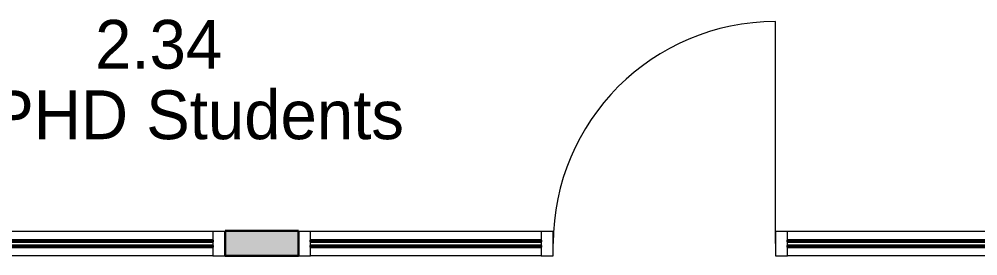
# Model space of a CAD drawing. Header units: millimetres. Extents: x 155927 to 295199, y -4084 to 97293.
# Drawn here: x 199982 to 203908, y 28408 to 29378 of the extents above; entities that cross this region are included whole.
import ezdxf

# ---------------------------------------------------------------- set-up
doc = ezdxf.new("R2010")
doc.units = ezdxf.units.MM
doc.header["$MEASUREMENT"] = 0
for name, color, linetype, lineweight in [('A-AREA-IDEN', 7, 'CONTINUOUS', 9), ('A-DOOR', 4, 'CONTINUOUS', 9), ('A-GLAZ-CURT', 7, 'CONTINUOUS', 9), ('A-GLAZ-CWMG', 7, 'CONTINUOUS', 9), ('A-WALL-PATT', 7, 'CONTINUOUS', 9), ('I-WALL', 7, 'CONTINUOUS', 9)]:
    doc.layers.add(name, color=color, linetype=linetype, lineweight=lineweight)
doc.styles.add('Century Gothic', font='GOTHIC.TTF', dxfattribs={"height": 200})

msp = doc.modelspace()

# ---------------------------------------------------------------- hatches: boundary and pattern name
at = {"layer": 'A-GLAZ-CURT'}
h = msp.add_hatch(color=256, dxfattribs=at)
h.paths.add_polyline_path([(200527.8, 28443.6), (200527.8, 28449.6), (199627.8, 28449.6), (199627.8, 28443.6)], flags=0)
h.paths.add_polyline_path([(200527.8, 28465.6), (200527.8, 28471.6), (199627.8, 28471.6), (199627.8, 28465.6)], flags=0)
h = msp.add_hatch(color=256, dxfattribs=at)
h.paths.add_polyline_path([(200775.1, 28443.6), (200775.1, 28449.6), (200527.8, 28449.6), (200527.8, 28443.6)], flags=0)
h.paths.add_polyline_path([(200775.1, 28465.6), (200775.1, 28471.6), (200527.8, 28471.6), (200527.8, 28465.6)], flags=0)
h = msp.add_hatch(color=256, dxfattribs=at)
h.paths.add_polyline_path([(201427.8, 28443.6), (201427.8, 28449.6), (201175.1, 28449.6), (201175.1, 28443.6)], flags=0)
h.paths.add_polyline_path([(201427.8, 28465.6), (201427.8, 28471.6), (201175.1, 28471.6), (201175.1, 28465.6)], flags=0)
h = msp.add_hatch(color=256, dxfattribs=at)
h.paths.add_polyline_path([(202118.8, 28443.6), (202118.8, 28449.6), (201427.8, 28449.6), (201427.8, 28443.6)], flags=0)
h.paths.add_polyline_path([(202118.8, 28465.6), (202118.8, 28471.6), (201427.8, 28471.6), (201427.8, 28465.6)], flags=0)
h = msp.add_hatch(color=256, dxfattribs=at)
h.paths.add_polyline_path([(203500.5, 28443.6), (203500.5, 28449.6), (203128.8, 28449.6), (203128.8, 28443.6), (203362.8, 28443.6)], flags=0)
h.paths.add_polyline_path([(203500.5, 28465.6), (203500.5, 28471.6), (203128.8, 28471.6), (203128.8, 28465.6), (203362.8, 28465.6)], flags=0)
h = msp.add_hatch(color=256, dxfattribs=at)
h.paths.add_polyline_path([(204072.4, 28443.6), (204072.4, 28449.6), (203500.5, 28449.6), (203500.5, 28443.6)], flags=0)
h.paths.add_polyline_path([(204072.4, 28465.6), (204072.4, 28471.6), (203500.5, 28471.6), (203500.5, 28465.6)], flags=0)
at = {"layer": 'A-WALL-PATT'}
msp.add_hatch(color=256, dxfattribs=at).paths.add_polyline_path([(201125.1, 28407.6), (201125.1, 28509.6), (200825.1, 28509.6), (200825.1, 28407.6), (200961.4, 28407.6)], flags=0)

# ---------------------------------------------------------------- linework, layer by layer
at = {"layer": 'A-DOOR', "lineweight": 20}
msp.add_line((203078.8, 28457.6), (203078.8, 29367.6), dxfattribs=at)
at = {"layer": 'A-DOOR'}
msp.add_arc((203078.8, 28457.6), 910, 90, 180, dxfattribs=at)
at = {"layer": 'A-GLAZ-CURT', "lineweight": 30}
for p, q in [((200527.8, 28471.6), (199627.8, 28471.6)), ((199627.8, 28465.6), (200527.8, 28465.6)), ((200527.8, 28465.6), (200527.8, 28471.6)), ((200775.1, 28471.6), (200527.8, 28471.6)), ((200527.8, 28471.6), (200527.8, 28465.6)), ((200527.8, 28465.6), (200775.1, 28465.6)), ((200775.1, 28465.6), (200775.1, 28471.6)), ((201427.8, 28471.6), (201175.1, 28471.6)), ((201175.1, 28471.6), (201175.1, 28465.6)), ((201175.1, 28465.6), (201427.8, 28465.6)), ((202118.8, 28471.6), (201427.8, 28471.6)), ((201427.8, 28471.6), (201427.8, 28465.6)), ((201427.8, 28465.6), (201427.8, 28471.6)), ((201427.8, 28465.6), (202118.8, 28465.6)), ((202118.8, 28465.6), (202118.8, 28471.6)), ((203500.5, 28471.6), (203128.8, 28471.6)), ((203128.8, 28471.6), (203128.8, 28465.6)), ((203128.8, 28465.6), (203500.5, 28465.6)), ((204072.4, 28471.6), (203500.5, 28471.6)), ((203500.5, 28471.6), (203500.5, 28465.6)), ((203500.5, 28465.6), (203500.5, 28471.6)), ((203500.5, 28465.6), (204072.4, 28465.6)), ((200527.8, 28449.6), (199627.8, 28449.6)), ((199627.8, 28443.6), (200527.8, 28443.6)), ((200527.8, 28443.6), (200527.8, 28449.6)), ((200775.1, 28449.6), (200527.8, 28449.6)), ((200527.8, 28449.6), (200527.8, 28443.6)), ((200527.8, 28443.6), (200775.1, 28443.6)), ((200775.1, 28443.6), (200775.1, 28449.6)), ((201427.8, 28449.6), (201175.1, 28449.6)), ((201175.1, 28449.6), (201175.1, 28443.6)), ((201175.1, 28443.6), (201427.8, 28443.6)), ((202118.8, 28449.6), (201427.8, 28449.6)), ((201427.8, 28449.6), (201427.8, 28443.6)), ((201427.8, 28443.6), (201427.8, 28449.6)), ((201427.8, 28443.6), (202118.8, 28443.6)), ((202118.8, 28443.6), (202118.8, 28449.6)), ((203500.5, 28449.6), (203128.8, 28449.6)), ((203128.8, 28449.6), (203128.8, 28443.6)), ((203128.8, 28443.6), (203500.5, 28443.6)), ((204072.4, 28449.6), (203500.5, 28449.6)), ((203500.5, 28449.6), (203500.5, 28443.6)), ((203500.5, 28443.6), (203500.5, 28449.6)), ((203500.5, 28443.6), (204072.4, 28443.6))]:
    msp.add_line(p, q, dxfattribs=at)
at = {"layer": 'A-GLAZ-CWMG'}
for p, q in [((200527.8, 28507.6), (199627.8, 28507.6)), ((200775.1, 28507.6), (200527.8, 28507.6)), ((201427.8, 28507.6), (201175.1, 28507.6)), ((202118.8, 28507.6), (201427.8, 28507.6)), ((203500.5, 28507.6), (203128.8, 28507.6)), ((204072.4, 28507.6), (203500.5, 28507.6)), ((200527.8, 28407.6), (199627.8, 28407.6)), ((200775.1, 28407.6), (200527.8, 28407.6)), ((201427.8, 28407.6), (201175.1, 28407.6)), ((202118.8, 28407.6), (201427.8, 28407.6)), ((203500.5, 28407.6), (203128.8, 28407.6)), ((204072.4, 28407.6), (203500.5, 28407.6))]:
    msp.add_line(p, q, dxfattribs=at)
at = {"layer": 'A-GLAZ-CWMG', "lineweight": 20, "extrusion": (0, 0, -1)}
for p, q in [((200825.1, 28507.6), (200775.1, 28507.6)), ((200775.1, 28507.6), (200775.1, 28407.6)), ((200825.1, 28407.6), (200825.1, 28507.6)), ((202168.8, 28507.6), (202118.8, 28507.6)), ((202118.8, 28507.6), (202118.8, 28407.6)), ((202168.8, 28407.6), (202168.8, 28507.6)), ((203128.8, 28507.6), (203078.8, 28507.6)), ((203078.8, 28507.6), (203078.8, 28407.6)), ((203128.8, 28407.6), (203128.8, 28507.6)), ((200775.1, 28407.6), (200825.1, 28407.6)), ((202118.8, 28407.6), (202168.8, 28407.6)), ((203078.8, 28407.6), (203128.8, 28407.6))]:
    msp.add_line(p, q, dxfattribs=at)
at = {"layer": 'A-GLAZ-CWMG', "lineweight": 20}
for p, q in [((201175.1, 28507.6), (201125.1, 28507.6)), ((201125.1, 28507.6), (201125.1, 28407.6)), ((201175.1, 28407.6), (201175.1, 28507.6)), ((201125.1, 28407.6), (201175.1, 28407.6))]:
    msp.add_line(p, q, dxfattribs=at)
at = {"layer": 'I-WALL', "lineweight": 30}
for p, q in [((201125.1, 28509.6), (200825.1, 28509.6)), ((200825.1, 28509.6), (200825.1, 28407.6)), ((201125.1, 28407.6), (201125.1, 28509.6)), ((200825.1, 28407.6), (201125.1, 28407.6))]:
    msp.add_line(p, q, dxfattribs=at)

# ---------------------------------------------------------------- texts
at = {"layer": 'A-AREA-IDEN', "style": 'Century Gothic'}
for s, p in [('2.34', (200292.6, 29174.7)), ('8P PHD Students', (199461.5, 28885.7))]:
    msp.add_text(s, height=200, dxfattribs=at).set_placement(p)

doc.saveas('drawing.dxf')
